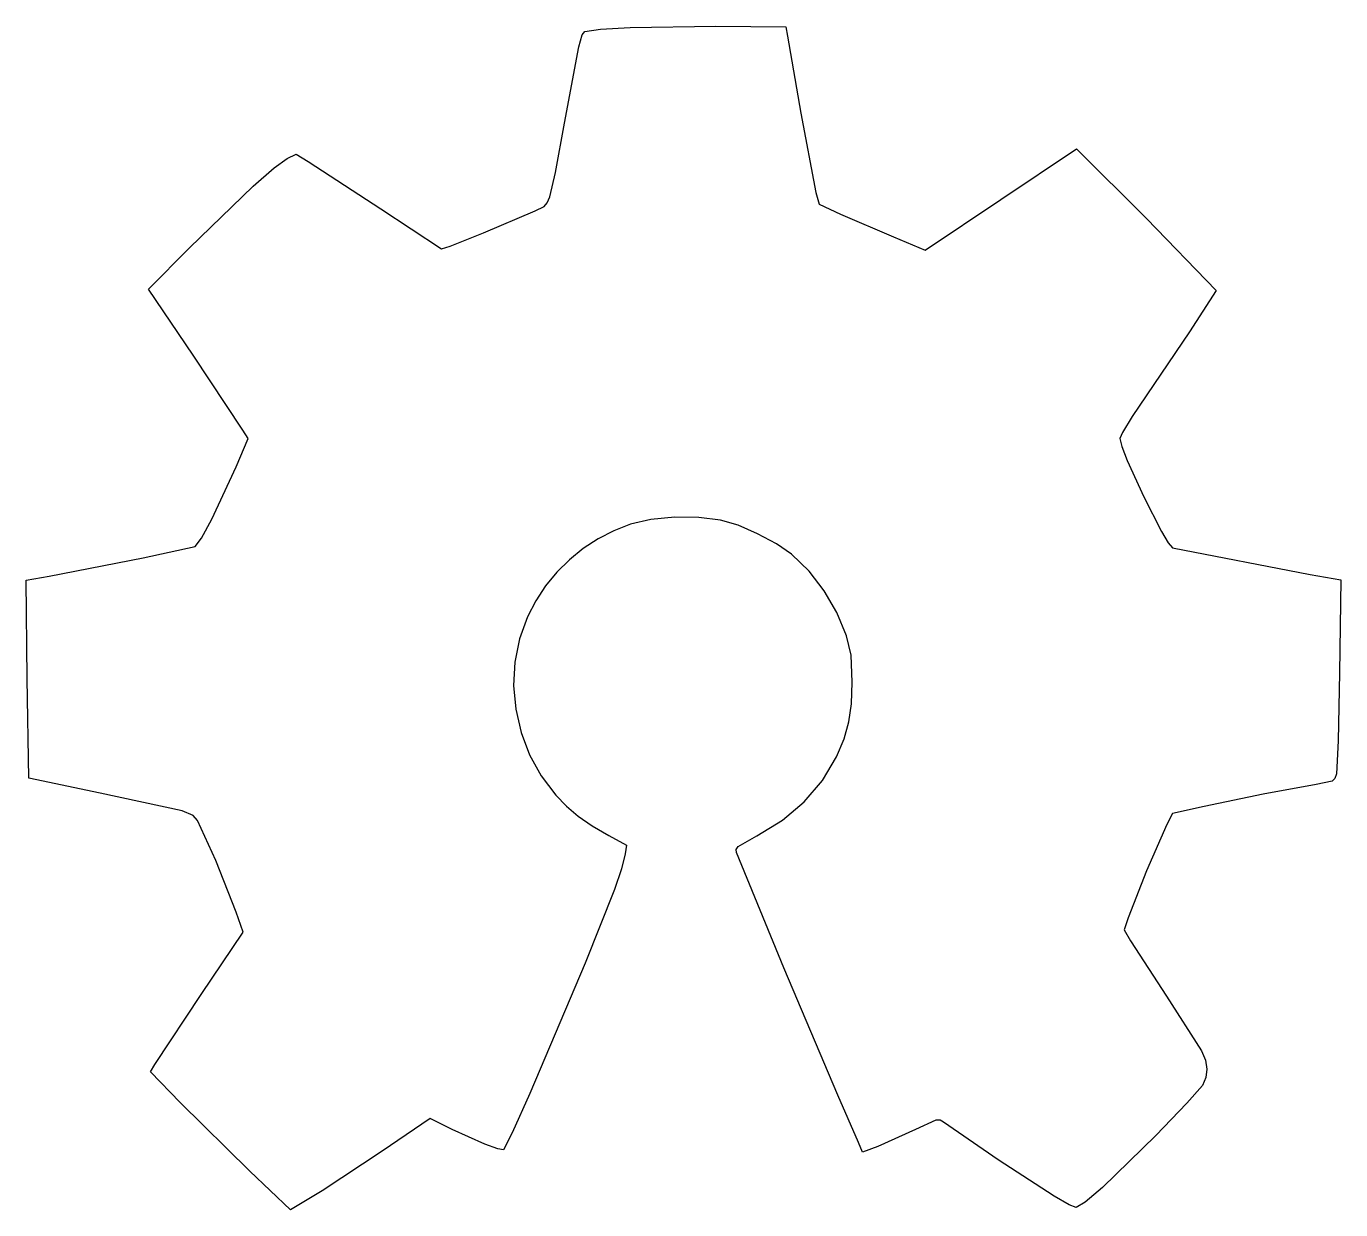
# Model space of a CAD drawing. Extents: x 0 to 162, y 0 to 146.
import ezdxf

# ---------------------------------------------------------------- set-up
doc = ezdxf.new("R2010")
doc.units = 0
doc.layers.add('Default', color=7, linetype='CONTINUOUS')

msp = doc.modelspace()

# ---------------------------------------------------------------- linework, layer by layer
at = {"layer": 'Default', "color": 4}
for p, q in [((74.415716, 145.433853), (84.941173, 145.569377)), ((84.941173, 145.569377), (93.541235, 145.485556)), ((93.541235, 145.485556), (93.74146, 144.356667)), ((68.071073, 143.057357), (68.480229, 144.521491)), ((68.480229, 144.521491), (68.818379, 144.919384)), ((68.818379, 144.919384), (70.728912, 145.213016)), ((70.728912, 145.213016), (74.415716, 145.433853)), ((93.74146, 144.356667), (95.375657, 134.902222)), ((66.305467, 133.632222), (68.071073, 143.057357)), ((95.375657, 134.902222), (97.224619, 125.138089)), ((65.20909, 127.572528), (66.305467, 133.632222)), ((32.227751, 129.28554), (33.343348, 129.854674)), ((33.343348, 129.854674), (34.804452, 128.931354)), ((119.972387, 124.277167), (129.27385, 130.508242)), ((129.27385, 130.508242), (137.87359, 121.911967)), ((28.043197, 125.900481), (30.627117, 128.151452)), ((30.627117, 128.151452), (32.227751, 129.28554)), ((34.804452, 128.931354), (43.733652, 123.102807)), ((64.517969, 124.578187), (65.20909, 127.572528)), ((20.219503, 118.316451), (28.043197, 125.900481)), ((64.196173, 123.846906), (64.517969, 124.578187)), ((97.224619, 125.138089), (97.639604, 123.699511)), ((43.733652, 123.102807), (51.201752, 118.197578)), ((56.378851, 120.144646), (62.710452, 122.875252)), ((62.710452, 122.875252), (63.821844, 123.421622)), ((63.821844, 123.421622), (64.196173, 123.846906)), ((97.639604, 123.699511), (100.254802, 122.477721)), ((110.670927, 118.046092), (119.972387, 124.277167)), ((100.254802, 122.477721), (106.770464, 119.651011)), ((137.87359, 121.911967), (146.473333, 113.075421)), ((52.280984, 118.520925), (56.378851, 120.144646)), ((106.770464, 119.651011), (110.670927, 118.046092)), ((15.180117, 113.246546), (20.219503, 118.316451)), ((51.201752, 118.197578), (52.280984, 118.520925)), ((20.660605, 105.094938), (15.180117, 113.246546)), ((146.473333, 113.075421), (143.172671, 107.993685)), ((143.172671, 107.993685), (136.139541, 97.570997)), ((26.775041, 95.895197), (20.660605, 105.094938)), ((136.139541, 97.570997), (134.922557, 95.604192)), ((27.408989, 94.847057), (26.775041, 95.895197)), ((134.922557, 95.604192), (134.62, 94.84969)), ((25.956167, 91.379641), (27.408989, 94.847057)), ((134.62, 94.84969), (134.863879, 93.867878)), ((134.863879, 93.867878), (135.513836, 92.178465)), ((135.513836, 92.178465), (137.541914, 87.694687)), ((22.960695, 84.955043), (25.956167, 91.379641)), ((137.541914, 87.694687), (139.724087, 83.434058)), ((21.679363, 82.621808), (22.960695, 84.955043)), ((74.428195, 84.311307), (72.387013, 83.519847)), ((76.935639, 84.884455), (74.428195, 84.311307)), ((79.873986, 85.175736), (76.935639, 84.884455)), ((82.854603, 85.166622), (79.873986, 85.175736)), ((85.488856, 84.838588), (82.854603, 85.166622)), ((87.660262, 84.18425), (85.488856, 84.838588)), ((90.069029, 83.152674), (87.660262, 84.18425)), ((20.902592, 81.573723), (21.679363, 82.621808)), ((70.446672, 82.520711), (68.622423, 81.327614)), ((72.387013, 83.519847), (70.446672, 82.520711)), ((92.371136, 81.909946), (90.069029, 83.152674)), ((139.724087, 83.434058), (140.566663, 82.02358)), ((14.498729, 80.180298), (20.902592, 81.573723)), ((68.622423, 81.327614), (66.929516, 79.954272)), ((94.222559, 80.622151), (92.371136, 81.909946)), ((140.566663, 82.02358), (141.080208, 81.432276)), ((141.080208, 81.432276), (158.001942, 78.129531)), ((2.963333, 77.944972), (14.498729, 80.180298)), ((66.929516, 79.954272), (65.383204, 78.414401)), ((96.388566, 78.534944), (94.222559, 80.622151)), ((0.141111, 77.425056), (2.963333, 77.944972)), ((65.383204, 78.414401), (63.998735, 76.721718)), ((98.26349, 76.12951), (96.388566, 78.534944)), ((158.001942, 78.129531), (161.769436, 77.471849)), ((0.248769, 65.311974), (0.141111, 77.425056)), ((63.998735, 76.721718), (62.791361, 74.889937)), ((99.807103, 73.465506), (98.26349, 76.12951)), ((161.769436, 77.471849), (161.629146, 66.040926)), ((62.791361, 74.889937), (61.776333, 72.932775)), ((61.776333, 72.932775), (60.786872, 70.203564)), ((100.979176, 70.602588), (99.807103, 73.465506)), ((60.786872, 70.203564), (60.221086, 67.363021)), ((101.566583, 68.193825), (100.979176, 70.602588)), ((101.697547, 64.911111), (101.566583, 68.193825)), ((60.221086, 67.363021), (60.070483, 64.464827)), ((0.441948, 53.099784), (0.248769, 65.311974)), ((101.609746, 62.231423), (101.697547, 64.911111)), ((161.629146, 66.040926), (161.456397, 57.679579)), ((60.070483, 64.464827), (60.326572, 61.562661)), ((60.326572, 61.562661), (60.98086, 58.710204)), ((101.299416, 60.005127), (101.609746, 62.231423)), ((100.703779, 57.934462), (101.299416, 60.005127)), ((60.98086, 58.710204), (62.024855, 55.961137)), ((99.760055, 55.721668), (100.703779, 57.934462)), ((161.456397, 57.679579), (161.238071, 53.628705)), ((62.024855, 55.961137), (63.450065, 53.369139)), ((98.035933, 52.80009), (99.760055, 55.721668)), ((63.450065, 53.369139), (65.247997, 50.987892)), ((161.238071, 53.628705), (161.056405, 53.058572)), ((9.224291, 51.222402), (0.441948, 53.099784)), ((95.811915, 50.186775), (98.035933, 52.80009)), ((158.739755, 52.293249), (152.243923, 51.119095)), ((160.732121, 52.727553), (158.739755, 52.293249)), ((161.056405, 53.058572), (160.732121, 52.727553)), ((19.302982, 49.054796), (9.224291, 51.222402)), ((65.247997, 50.987892), (66.556322, 49.630952)), ((93.113983, 47.907549), (95.811915, 50.186775)), ((152.243923, 51.119095), (144.971801, 49.602458)), ((20.678273, 48.504849), (19.302982, 49.054796)), ((21.196102, 47.866427), (20.678273, 48.504849)), ((66.556322, 49.630952), (68.007259, 48.406312)), ((141.07138, 48.727275), (140.383966, 47.370726)), ((144.971801, 49.602458), (141.07138, 48.727275)), ((23.429937, 42.95935), (21.196102, 47.866427)), ((68.007259, 48.406312), (69.707372, 47.232873)), ((69.707372, 47.232873), (71.763227, 46.029536)), ((89.968118, 45.988238), (93.113983, 47.907549)), ((140.383966, 47.370726), (137.902283, 41.686348)), ((71.763227, 46.029536), (73.958679, 44.824712)), ((87.688922, 44.697879), (89.968118, 45.988238)), ((73.771337, 43.790689), (73.325475, 41.943854)), ((73.958679, 44.824712), (73.771337, 43.790689)), ((87.411238, 44.328369), (87.688922, 44.697879)), ((87.470742, 43.948745), (87.411238, 44.328369)), ((93.307127, 29.73924), (87.470742, 43.948745)), ((25.934965, 36.614233), (23.429937, 42.95935)), ((73.325475, 41.943854), (72.473166, 39.399968)), ((137.902283, 41.686348), (135.625789, 35.908274)), ((72.473166, 39.399968), (68.862355, 30.338889)), ((26.798133, 34.140685), (25.934965, 36.614233)), ((135.625789, 35.908274), (135.136088, 34.422103)), ((21.634378, 26.454233), (26.798133, 34.140685)), ((135.136088, 34.422103), (135.914429, 33.086051)), ((135.914429, 33.086051), (140.338254, 26.284753)), ((68.862355, 30.338889), (62.075787, 14.279414)), ((99.91688, 14.111111), (93.307127, 29.73924)), ((15.94038, 17.858692), (21.634378, 26.454233)), ((140.338254, 26.284753), (144.664094, 19.539941)), ((144.664094, 19.539941), (145.137802, 18.392239)), ((15.410135, 16.949603), (15.94038, 17.858692)), ((145.137802, 18.392239), (145.313352, 17.296251)), ((19.064512, 13.202192), (15.410135, 16.949603)), ((145.190569, 16.259082), (144.769276, 15.287834)), ((145.313352, 17.296251), (145.190569, 16.259082)), ((144.769276, 15.287834), (142.854417, 13.087695)), ((27.64019, 4.727389), (19.064512, 13.202192)), ((62.075787, 14.279414), (59.901521, 9.437352)), ((102.466767, 8.26264), (99.91688, 14.111111)), ((142.854417, 13.087695), (139.055331, 9.117923)), ((49.812222, 11.218192), (43.885556, 7.197265)), ((52.493333, 9.853337), (49.812222, 11.218192)), ((56.531012, 8.05242), (52.493333, 9.853337)), ((109.478168, 9.865707), (104.833431, 7.76677)), ((111.997413, 11.020301), (109.478168, 9.865707)), ((112.507453, 11.024473), (111.997413, 11.020301)), ((112.934211, 10.753544), (112.507453, 11.024473)), ((119.662222, 6.153158), (112.934211, 10.753544)), ((59.901521, 9.437352), (58.827913, 7.379324)), ((102.984503, 7.070835), (102.466767, 8.26264)), ((139.055331, 9.117923), (132.479478, 2.745608)), ((43.885556, 7.197265), (36.513865, 2.336342)), ((58.108587, 7.492281), (56.531012, 8.05242)), ((58.827913, 7.379324), (58.108587, 7.492281)), ((104.833431, 7.76677), (102.984503, 7.070835)), ((126.549731, 1.652512), (119.662222, 6.153158)), ((32.639711, 0), (27.64019, 4.727389)), ((27.64019, 4.727389), (27.64019, 4.727389)), ((36.513865, 2.336342), (32.639711, 0)), ((128.36388, 0.612614), (126.549731, 1.652512)), ((132.479478, 2.745608), (130.340846, 0.929876)), ((129.250773, 0.282222), (128.36388, 0.612614)), ((130.340846, 0.929876), (129.250773, 0.282222))]:
    msp.add_line(p, q, dxfattribs=at)

doc.saveas('drawing.dxf')
